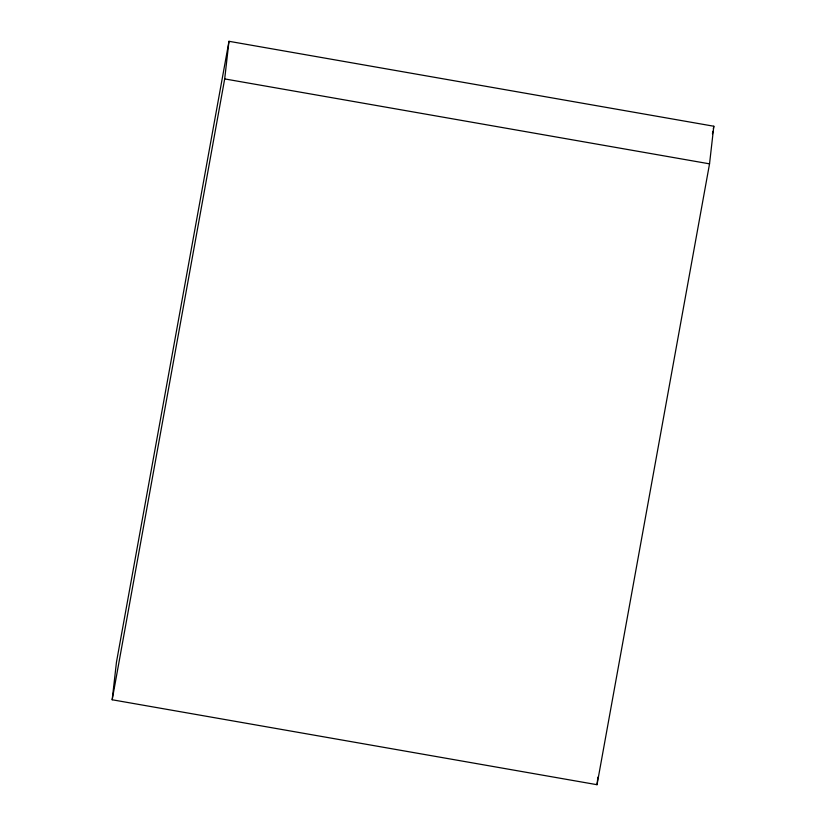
<?xml version="1.0" encoding="UTF-8"?>
<svg xmlns="http://www.w3.org/2000/svg" width="826" height="826" viewBox="0 0 826 826"><rect width="100%" height="100%" fill="white"/><g stroke="black" fill="none" stroke-linecap="round" stroke-linejoin="round"><path stroke-width="1.24" d="M112.181 699.767L116.466 662.153L228.978 41.3L713.819 126.233L709.534 163.847L597.022 784.7L112.181 699.767L224.693 78.914L228.978 41.3M597.022 784.7L597.879 777.173M712.446 133.843L712.9 131.303M713.365 128.773L713.819 126.233M224.693 78.914L709.534 163.847"/></g></svg>
